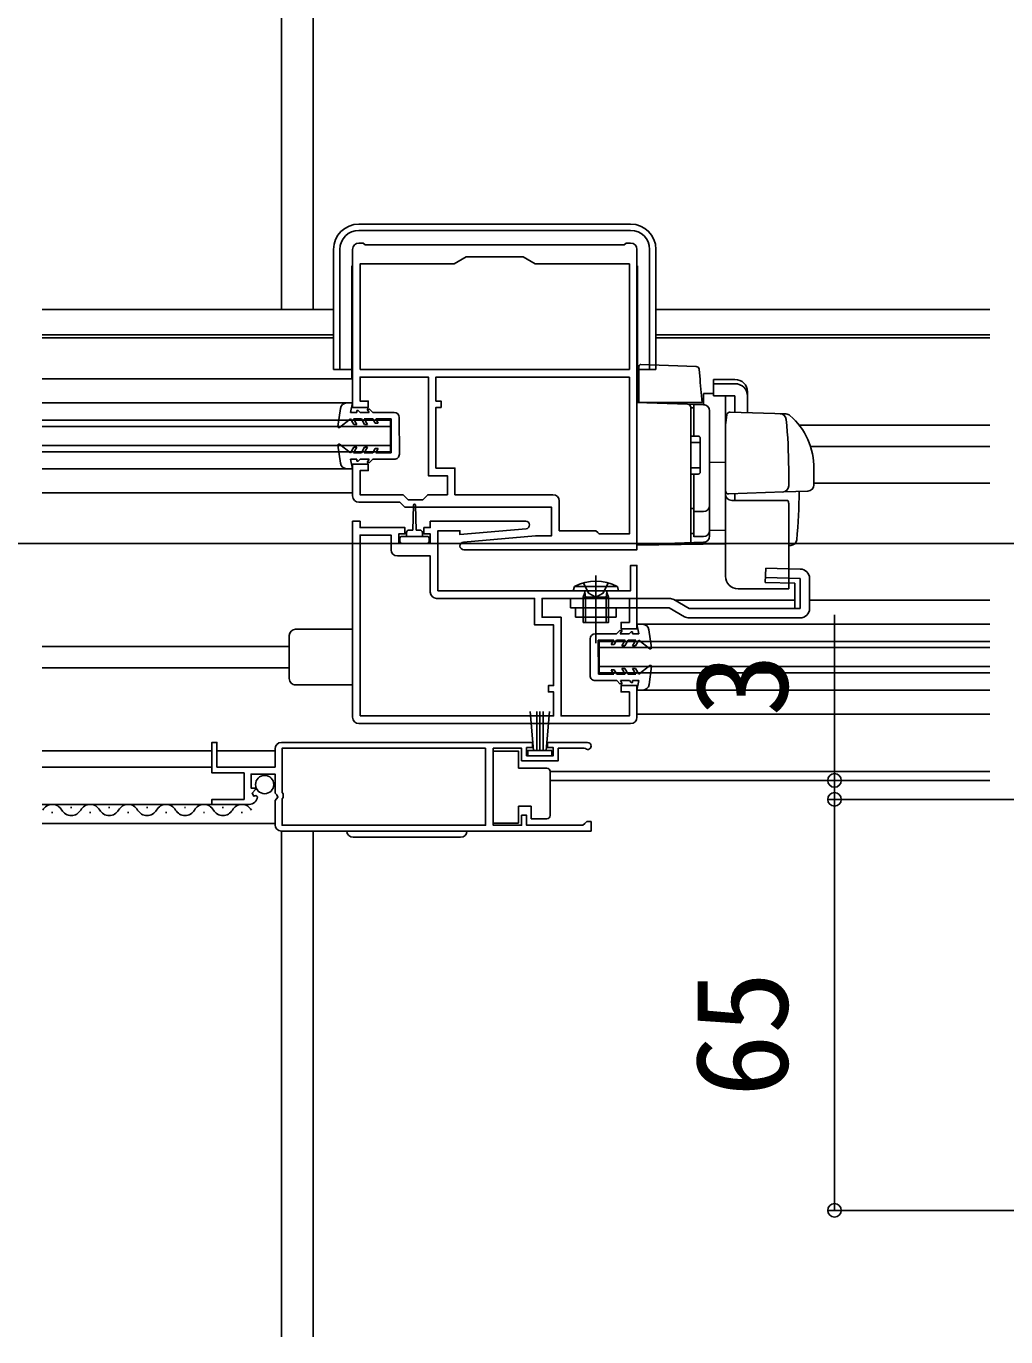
# Model space of a CAD drawing. Units: millimetres, scale not verified. Extents: x -875 to 875, y -1304 to 1297.
# Drawn here: x -93.4 to 61.6, y -1079.2 to -871.9 of the extents above; entities that cross this region are included whole.
import ezdxf
from ezdxf.enums import TextEntityAlignment as Align

# ---------------------------------------------------------------- set-up
doc = ezdxf.new("R2010")
doc.units = ezdxf.units.MM
doc.header["$LTSCALE"] = 8
for name, color, linetype in [('0-2_YKK_11', 7, 'Continuous'), ('0-3_YKK_12', 2, 'Continuous'), ('0-4_YKK_13', 4, 'Continuous'), ('0-5_YKK_D', 6, 'Continuous')]:
    doc.layers.add(name, color=color, linetype=linetype)
doc.styles.add('ＭＳ ゴシック', font='')
doc.styles.get('ＭＳ ゴシック').set_extended_font_data('MS Gothic')

msp = doc.modelspace()

# ---------------------------------------------------------------- linework, layer by layer
at = {"layer": '0-2_YKK_11'}
for p, q in [((-24.201, -953.501), (-12.789, -952.503)), ((-40.749, -982.199), (2.251, -982.199)), ((-4, -999.199), (-53, -999.199))]:
    msp.add_line(p, q, dxfattribs=at)
for points in [[(-41.749, -946.199), (-41.749, -941.199), (-39.249, -941.199), (-39.249, -942.199), (-40.549, -942.199), (-40.549, -945.999), (-33.752, -945.999), (-32.952, -946.799), (-30.649, -946.799), (-29.849, -945.999), (-26.749, -945.999), (-26.749, -942.999), (-29.749, -942.999), (-29.749, -927.399), (-40.549, -927.399), (-40.549, -931.199), (-39.249, -931.199), (-39.249, -932.199), (-41.749, -932.199), (-41.749, -907.199)], [(-40.749, -906.199), (-40.049, -906.199), (-39.749, -906.499), (1.251, -906.499), (1.551, -906.199), (2.251, -906.199)], [(3.251, -907.199), (3.251, -954.699), (-24.149, -954.699)], [(2.051, -927.399), (-28.549, -927.399), (-28.549, -931.199), (-27.749, -931.199), (-27.749, -932.199), (-28.549, -932.199), (-28.549, -941.799), (-25.549, -941.799), (-25.549, -945.999), (-10.049, -945.999)], [(-9.049, -946.999), (-9.049, -951.699), (-3.249, -951.699), (-2.949, -951.999), (-2.749, -952.199), (2.051, -952.199), (2.051, -927.399)], [(-12.702, -952.499), (-10.249, -952.499), (-10.249, -947.999), (-33.449, -947.999), (-34.249, -947.199), (-40.749, -947.199)], [(-14.349, -950.199), (-29.449, -950.199), (-29.449, -951.199), (-30.449, -951.199), (-30.449, -952.199), (-29.449, -952.199), (-29.449, -953.699), (-34.449, -953.699), (-34.449, -952.199), (-33.449, -952.199), (-33.449, -951.199), (-40.549, -951.199), (-40.549, -950.199), (-41.749, -950.199), (-41.749, -981.199)], [(3.251, -981.199), (3.251, -976.199), (0.751, -976.199), (0.751, -977.199), (2.051, -977.199), (2.051, -980.999), (-8.749, -980.999), (-8.749, -965.399), (-11.749, -965.399), (-11.749, -962.399), (2.051, -962.399), (2.051, -966.199), (0.751, -966.199), (0.751, -967.199), (3.251, -967.199), (3.251, -957.199), (2.251, -957.199), (2.251, -961.199), (-28.249, -961.199), (-28.249, -951.699), (-24.749, -951.699), (-24.749, -952.311), (-14.297, -951.397)], [(-35.649, -954.699), (-35.649, -952.399), (-40.549, -952.399), (-40.549, -980.999)], [(-29.449, -961.399), (-29.449, -955.699), (-34.649, -955.699)], [(-40.549, -980.999), (-9.949, -980.999), (-9.949, -977.199), (-10.749, -977.199), (-10.749, -976.199), (-9.949, -976.199), (-9.949, -966.599), (-12.949, -966.599), (-12.949, -962.399), (-28.449, -962.399)], [(-58.095, -994.999), (-64, -994.999), (-64, -994.199), (-58.9, -994.199), (-58.9, -989.999), (-64, -989.999), (-64, -985.199), (-63.2, -985.199), (-63.2, -989.099), (-54, -989.099), (-54, -986.199)], [(-53, -985.199), (-13.3, -985.199), (-13.3, -985.999), (-14.2, -985.999), (-14.2, -987.299), (-10, -987.299), (-10, -985.999), (-10.9, -985.999), (-10.9, -985.199), (-4.55, -985.199)], [(-4.904, -986.169), (-5.097, -986.099), (-9.2, -986.099), (-9.2, -988.099), (-15, -988.099), (-15, -986.099), (-19.497, -986.099), (-19.497, -998.299), (-15, -998.299), (-15, -996.699), (-14.2, -996.699), (-14.2, -998.299), (-5.3, -998.299), (-5, -997.999), (-4.7, -997.699), (-4, -997.699), (-4, -999.199)], [(-54, -998.199), (-54, -994.367), (-53.546, -993.827), (-53.7, -993.499), (-54, -993.199), (-54, -990.199), (-57.8, -990.199), (-57.8, -992.399), (-57.182, -992.399), (-57.075, -992.657), (-57.641, -993.223), (-57.37, -993.691), (-57.051, -993.606), (-56.8, -993.817)]]:
    msp.add_lwpolyline(points, dxfattribs=at)
for points in [[(-40.549, -926.199), (2.051, -926.199), (2.051, -909.499), (-12.844, -909.499), (-14.749, -908.399), (-23.749, -908.399), (-25.654, -909.499), (-40.549, -909.499)], [(-20.697, -986.099), (-52.9, -986.099), (-52.9, -993.099), (-52.7, -993.299), (-52.7, -993.899), (-52.9, -994.099), (-52.9, -998.299), (-20.697, -998.299)]]:
    msp.add_lwpolyline(points, close=True, dxfattribs=at)
for centre, radius, start, end in [((-40.749, -907.199), 1, 89.99998, 179.99996), ((2.251, -907.199), 1, 0.00004, 90.00002), ((-40.749, -946.199), 1, 180.00001, 269.99999), ((-10.049, -946.999), 1, 0.00001, 89.99999), ((-14.349, -950.799), 0.6, 274.99996, 90), ((-24.149, -954.099), 0.6, 95.00027, 269.99997), ((-12.702, -953.499), 1, 90.00018, 95.00044), ((-34.649, -954.699), 1, 180.00001, 269.99999), ((-28.449, -961.399), 1, 180.00001, 269.99999), ((-40.749, -981.199), 1, 179.99955, 269.99953), ((2.251, -981.199), 1, 270.00001, 359.99999), ((-53, -986.199), 1, 90.00001, 179.99999), ((-4.55, -985.749), 0.55, 229.88058, 89.99997), ((-58.095, -993.699), 1.3, 269.99998, 354.7841), ((-53, -998.199), 1, 180.00001, 269.99999)]:
    msp.add_arc(centre, radius, start, end, dxfattribs=at)
at = {"layer": '0-3_YKK_12'}
for p, q in [((-53, -719.7), (-53, -916.7)), ((-48, -719.7), (-48, -916.7)), ((-44.749, -916.7), (-90.874, -916.7)), ((59.101, -916.7), (6.251, -916.7)), ((-44.749, -920.7), (-90.874, -920.7)), ((-44.749, -921.2), (-90.874, -921.2)), ((59.101, -920.7), (6.251, -920.7)), ((59.101, -921.2), (6.251, -921.2)), ((-41.849, -927.699), (-90.874, -927.699)), ((-42.674, -931.499), (-90.874, -931.499)), ((-35.749, -934.199), (-90.874, -934.199)), ((-35.749, -939.199), (-35.749, -934.199)), ((-35.749, -935.199), (-90.874, -935.199)), ((59.101, -935), (28.898, -935)), ((-35.749, -938.199), (-90.874, -938.199)), ((59.101, -938.4), (30.713, -938.4)), ((-35.749, -939.199), (-90.874, -939.199)), ((-42.674, -941.899), (-90.874, -941.899)), ((59.101, -944.204), (31.251, -944.204)), ((-41.749, -945.699), (-90.874, -945.699)), ((-600.5, -953.7), (231.206, -953.7)), ((28.216, -962.699), (9.271, -962.699)), ((59.101, -962.699), (30.551, -962.699)), ((59.101, -966.499), (4.156, -966.499)), ((-51.749, -970), (-90.874, -970)), ((-2.749, -974.199), (-2.749, -969.199)), ((59.101, -969.199), (-2.749, -969.199)), ((59.101, -970.199), (-2.749, -970.199)), ((-51.749, -973.4), (-90.874, -973.4)), ((59.101, -973.199), (-2.749, -973.199)), ((59.101, -974.199), (-2.749, -974.199)), ((59.101, -976.899), (4.174, -976.899)), ((59.101, -980.699), (3.251, -980.699)), ((-64, -986.499), (-90.874, -986.499)), ((-53.997, -986.499), (-63.2, -986.499)), ((-64, -989.099), (-90.874, -989.099)), ((59.101, -989.8), (-10.497, -989.8)), ((59.101, -991.2), (-10.497, -991.2)), ((-58.095, -994.999), (-90.874, -994.999)), ((-53.997, -997.999), (-90.874, -997.999)), ((-53, -999.199), (-53, -1079.2)), ((-48, -999.199), (-48, -1079.2))]:
    msp.add_line(p, q, dxfattribs=at)
at = {"layer": '0-4_YKK_13'}
for p, q in [((2.251, -903.2), (-40.749, -903.2)), ((-40.749, -904.2), (2.251, -904.2)), ((-44.749, -907.2), (-44.749, -926.2)), ((-43.749, -926.2), (-43.749, -907.2)), ((5.251, -907.2), (5.251, -926.2)), ((6.251, -926.2), (6.251, -907.2)), ((-41.849, -927.699), (-41.849, -909.8)), ((-41.749, -909.8), (-41.849, -909.8)), ((3.351, -909.8), (3.251, -909.8)), ((3.351, -931.402), (3.351, -909.8)), ((-44.749, -926.2), (-41.849, -926.2)), ((-41.749, -925.474), (-41.849, -925.474)), ((3.351, -925.474), (3.251, -925.474)), ((3.351, -926.2), (6.251, -926.2)), ((3.551, -927.42), (3.551, -925.71)), ((12.613, -925.715), (3.861, -925.41)), ((13.094, -926.171), (13.235, -927.788)), ((-41.749, -926.651), (-41.849, -926.651)), ((3.351, -926.651), (3.251, -926.651)), ((13.235, -927.788), (13.275, -928.245)), ((18.751, -927.785), (15.351, -927.785)), ((15.351, -930.391), (15.351, -928.448)), ((15.351, -930.009), (13.786, -929.982)), ((13.786, -931.767), (13.786, -929.982)), ((15.351, -930.391), (18.751, -930.391)), ((17.251, -930.534), (17.251, -936.278)), ((18.751, -930.391), (18.751, -932.951)), ((20.751, -929.729), (20.751, -930.391)), ((20.751, -930.391), (20.751, -933.021)), ((-43.665, -932.367), (-44.048, -935.232)), ((-40.549, -932.999), (-40.849, -932.699)), ((-39.415, -932.499), (-39.127, -932.999)), ((-39.049, -932.499), (-39.415, -932.499)), ((-38.549, -932.999), (-39.049, -932.499)), ((3.251, -931.399), (11.268, -931.679)), ((3.251, -932.398), (3.251, -931.399)), ((4.251, -931.434), (3.251, -931.399)), ((3.251, -932.398), (3.251, -948.338)), ((11.268, -931.679), (13.786, -931.767)), ((11.751, -932.179), (11.751, -932.678)), ((12.251, -932.248), (11.751, -932.248)), ((11.751, -936.748), (11.751, -932.248)), ((11.751, -932.678), (11.751, -948.124)), ((12.251, -931.748), (13.751, -931.748)), ((12.251, -931.748), (12.251, -936.748)), ((14.751, -932.748), (14.751, -951.628)), ((-42.049, -933.999), (-43.807, -935.368)), ((-41.049, -932.999), (-42.049, -932.999)), ((-42.049, -933.999), (-41.529, -934.899)), ((-41.587, -933.999), (-40.349, -933.999)), ((-41.587, -933.999), (-41.068, -934.899)), ((-41.529, -934.899), (-41.068, -934.899)), ((-39.127, -932.999), (-40.549, -932.999)), ((-39.83, -934.899), (-40.349, -933.999)), ((-39.368, -934.899), (-39.887, -933.999)), ((-39.887, -933.999), (-38.549, -933.999)), ((-39.83, -934.899), (-39.368, -934.899)), ((-35.148, -932.999), (-38.549, -932.999)), ((-38.549, -933.999), (-38.145, -934.699)), ((-38.145, -934.699), (-37.683, -934.699)), ((-37.683, -934.699), (-38.087, -933.999)), ((-38.087, -933.999), (-35.648, -933.999)), ((-35.643, -939.399), (-35.648, -933.999)), ((-34.342, -939.598), (-34.348, -933.798)), ((17.251, -958.899), (17.251, -934.599)), ((17.251, -934.899), (17.289, -934.644)), ((17.251, -936.599), (17.251, -934.899)), ((17.251, -945.381), (17.251, -934.899)), ((17.251, -936.599), (17.251, -934.899)), ((17.289, -934.644), (17.483, -933.35)), ((17.995, -932.925), (26.824, -933.233)), ((25.992, -933.204), (26.84, -933.234)), ((11.751, -936.199), (11.751, -936.699)), ((12.951, -936.748), (11.751, -936.748)), ((17.251, -936.599), (17.251, -937.199)), ((17.251, -936.599), (17.251, -937.199)), ((17.251, -936.599), (17.251, -937.199)), ((-43.665, -941.031), (-44.048, -938.166)), ((-42.049, -939.399), (-43.807, -938.03)), ((-42.049, -939.399), (-41.529, -938.499)), ((-41.587, -939.399), (-41.068, -938.499)), ((-41.529, -938.499), (-41.068, -938.499)), ((-39.83, -938.499), (-40.349, -939.399)), ((-39.368, -938.499), (-39.887, -939.399)), ((-39.83, -938.499), (-39.368, -938.499)), ((-38.549, -939.399), (-38.145, -938.699)), ((-38.145, -938.699), (-37.683, -938.699)), ((-37.683, -938.699), (-38.087, -939.399)), ((13.251, -937.748), (11.751, -937.748)), ((13.251, -942.448), (13.251, -937.048)), ((17.251, -937.599), (17.251, -938.199)), ((-41.049, -940.399), (-42.049, -940.399)), ((-41.587, -939.399), (-40.349, -939.399)), ((-40.549, -940.399), (-40.849, -940.698)), ((-39.127, -940.399), (-40.549, -940.399)), ((-39.887, -939.399), (-38.549, -939.399)), ((-39.415, -940.899), (-39.127, -940.399)), ((-39.049, -940.899), (-39.415, -940.899)), ((-38.549, -940.399), (-39.049, -940.899)), ((-35.142, -940.399), (-38.549, -940.399)), ((-38.087, -939.399), (-35.643, -939.399)), ((14.751, -940.899), (17.251, -940.855)), ((17.251, -940.083), (17.251, -940.448)), ((17.251, -940.448), (17.251, -951.626)), ((17.251, -940.599), (17.251, -941.199)), ((13.251, -941.748), (11.751, -941.748)), ((11.751, -952.124), (11.751, -942.748)), ((12.951, -942.748), (11.751, -942.748)), ((11.751, -942.899), (11.751, -943.399)), ((12.251, -942.748), (12.251, -952.648)), ((17.251, -941.599), (17.251, -942.199)), ((27.251, -941.899), (27.251, -944.601)), ((31.251, -944.444), (31.251, -941.899)), ((26.498, -945.576), (17.768, -945.881)), ((18.251, -946.899), (27.117, -946.899)), ((18.751, -946.899), (18.751, -945.846)), ((30.286, -945.444), (26.498, -945.576)), ((-32.199, -951.599), (-32.099, -947.645)), ((-31.699, -951.599), (-31.799, -947.645)), ((3.251, -949.302), (3.251, -948.338)), ((3.251, -949.302), (3.251, -953.999)), ((11.751, -948.124), (11.751, -948.606)), ((12.251, -948.164), (11.751, -948.164)), ((11.751, -948.606), (11.751, -953.602)), ((13.751, -948.683), (12.251, -948.683)), ((27.251, -947.399), (27.251, -960.899)), ((11.751, -950.933), (11.751, -950.481)), ((-34.249, -952.899), (-34.249, -953.399)), ((-31.949, -952.599), (-33.949, -952.599)), ((-33.199, -951.999), (-33.199, -952.599)), ((-32.199, -951.599), (-32.799, -951.599)), ((-29.949, -952.599), (-31.949, -952.599)), ((-31.099, -951.599), (-31.699, -951.599)), ((-30.699, -952.599), (-30.699, -951.999)), ((-29.649, -953.399), (-29.649, -952.899)), ((3.251, -953.899), (13.786, -953.531)), ((11.751, -952.246), (11.749, -952.286)), ((12.251, -952.124), (11.751, -952.124)), ((13.751, -952.628), (12.251, -952.628)), ((17.251, -951.626), (14.751, -951.66)), ((17.251, -953.398), (17.251, -953.41)), ((-33.949, -953.699), (-29.949, -953.699)), ((3.251, -953.999), (17.251, -953.754)), ((27.251, -954.05), (27.577, -954.038)), ((23.616, -957.601), (23.551, -959.866)), ((29.094, -957.757), (23.616, -957.601)), ((-3.249, -958.773), (-3.249, -969.48)), ((29.051, -959.257), (23.573, -959.1)), ((29.051, -959.257), (29.051, -963.999)), ((30.551, -959.257), (30.551, -963.999)), ((-6.849, -961.199), (-6.643, -960.549)), ((-6.849, -961.199), (0.351, -961.199)), ((0.145, -960.549), (-6.643, -960.549)), ((-5.249, -962.199), (-4.991, -961.465)), ((-5.208, -959.97), (-4.394, -961.602)), ((-4.87, -962.199), (-4.981, -961.372)), ((-4.394, -961.602), (-3.249, -962.211)), ((-3.249, -961.106), (-3.249, -967.139)), ((-2.104, -961.602), (-3.249, -962.211)), ((-1.291, -959.97), (-2.104, -961.602)), ((-1.628, -962.199), (-1.517, -961.372)), ((-1.249, -962.199), (-1.508, -961.465)), ((0.351, -961.199), (0.145, -960.549)), ((27.251, -960.899), (19.251, -960.899)), ((28.216, -959.999), (23.551, -959.866)), ((28.216, -959.999), (28.216, -963.999)), ((-7.249, -962.399), (8.349, -962.399)), ((-7.249, -962.399), (-7.249, -963.899)), ((-6.449, -965.399), (-6.449, -963.899)), ((-1.249, -962.199), (-5.249, -962.199)), ((-5.249, -966.199), (-5.249, -962.199)), ((-5.249, -962.399), (-5.249, -963.899)), ((-4.87, -962.199), (-4.87, -966.199)), ((-1.628, -962.199), (-1.628, -966.199)), ((-1.249, -962.329), (-1.249, -962.414)), ((-0.049, -965.399), (-0.049, -963.899)), ((9.099, -962.6), (11.522, -963.999)), ((-0.049, -965.399), (-6.449, -965.399)), ((11.522, -963.999), (29.051, -963.999)), ((29.051, -965.499), (11.522, -965.499)), ((-50.749, -967.299), (-41.749, -967.299)), ((-3.368, -968.015), (0.032, -968.008)), ((0.032, -968.008), (0.531, -967.507)), ((0.531, -967.507), (0.898, -967.506)), ((0.898, -967.506), (0.61, -968.006)), ((0.61, -968.006), (2.033, -968.003)), ((2.033, -968.003), (2.332, -967.703)), ((2.532, -968.002), (3.532, -968)), ((5.147, -967.365), (5.536, -970.229)), ((-51.749, -968.299), (-51.749, -975.099)), ((-4.161, -974.615), (-4.167, -968.815)), ((-0.427, -969.009), (-2.867, -969.014)), ((-2.861, -974.414), (-2.867, -969.014)), ((-0.83, -969.71), (-0.427, -969.009)), ((-0.368, -969.709), (-0.83, -969.71)), ((0.035, -969.008), (-0.368, -969.709)), ((1.373, -969.005), (0.035, -969.008)), ((0.855, -969.906), (1.373, -969.005)), ((1.317, -969.905), (0.855, -969.906)), ((1.317, -969.905), (1.835, -969.004)), ((3.073, -969.001), (1.835, -969.004)), ((3.073, -969.001), (2.555, -969.903)), ((3.017, -969.902), (2.555, -969.903)), ((3.534, -969), (3.017, -969.902)), ((3.534, -969), (5.295, -970.365)), ((-0.36, -973.708), (-0.822, -973.709)), ((-0.822, -973.709), (-0.416, -974.408)), ((0.046, -974.408), (-0.36, -973.708)), ((1.324, -973.505), (0.862, -973.506)), ((0.862, -973.506), (1.384, -974.405)), ((1.324, -973.505), (1.846, -974.404)), ((3.024, -973.501), (2.562, -973.502)), ((3.084, -974.401), (2.562, -973.502)), ((3.546, -974.4), (3.024, -973.501)), ((3.546, -974.4), (5.301, -973.028)), ((5.165, -976.029), (5.542, -973.163)), ((-50.749, -976.099), (-41.749, -976.099)), ((-3.359, -975.415), (0.048, -975.408)), ((-0.416, -974.408), (-2.861, -974.414)), ((1.384, -974.405), (0.046, -974.408)), ((0.048, -975.408), (0.549, -975.906)), ((0.549, -975.906), (0.915, -975.906)), ((0.625, -975.406), (2.048, -975.403)), ((0.915, -975.906), (0.625, -975.406)), ((3.084, -974.401), (1.846, -974.404)), ((2.048, -975.403), (2.348, -975.702)), ((2.548, -975.402), (3.548, -975.401)), ((-13.636, -980.322), (-13.1, -986.449)), ((-12.6, -986.449), (-12.6, -980.299)), ((-12.1, -986.449), (-12.1, -980.299)), ((-11.6, -986.449), (-11.6, -980.299)), ((-10.564, -980.322), (-11.1, -986.449)), ((-15.497, -989.249), (-10.997, -989.249)), ((-10.497, -989.749), (-10.497, -990.249)), ((-89.349, -996.259), (-89.149, -996.259)), ((-86.349, -995.499), (-86.149, -995.499)), ((-83.349, -996.259), (-83.149, -996.259)), ((-80.349, -995.499), (-80.149, -995.499)), ((-77.349, -996.259), (-77.149, -996.259)), ((-74.349, -995.499), (-74.149, -995.499)), ((-71.349, -996.259), (-71.149, -996.259)), ((-68.349, -995.499), (-68.149, -995.499)), ((-65.349, -996.259), (-65.149, -996.259)), ((-62.349, -995.499), (-62.149, -995.499)), ((-59.349, -996.259), (-59.149, -996.259)), ((-13.497, -995.249), (-15.497, -995.249)), ((-13.497, -997.249), (-13.497, -995.249)), ((-10.997, -997.249), (-13.497, -997.249)), ((-42.65, -999.199), (-23.65, -999.199)), ((-41.65, -1000.199), (-24.65, -1000.199))]:
    msp.add_line(p, q, dxfattribs=at)
for points in [[(13.52, -931.399), (3.551, -931.399), (3.551, -928.056), (3.551, -927.42)], [(13.275, -928.245), (13.551, -931.399), (13.52, -931.399)], [(18.751, -928.448), (15.351, -928.448), (15.351, -927.785)], [(-42.049, -932.999), (-41.749, -931.499), (-42.674, -931.499)], [(-41.049, -932.999), (-41.049, -932.699), (-40.849, -932.699)], [(14.751, -932.766), (14.751, -951.722), (14.751, -952.516)], [(17.251, -936.278), (17.251, -937.108), (17.251, -940.854)], [(-42.049, -940.399), (-41.749, -941.899), (-42.674, -941.899)], [(-41.049, -940.399), (-41.049, -940.698), (-40.849, -940.698)], [(17.251, -939.079), (17.251, -939.119), (17.251, -940.083)], [(17.251, -951.626), (17.251, -953.198), (17.251, -953.398)], [(-7.249, -963.899), (8.349, -963.899), (10.772, -965.298)], [(-5.249, -966.199), (-1.249, -966.199), (-1.249, -962.199)], [(2.532, -968.003), (2.532, -967.703), (2.332, -967.703)], [(3.532, -968), (3.229, -966.501), (4.154, -966.499)], [(2.548, -975.402), (2.548, -975.702), (2.348, -975.702)], [(3.548, -975.4), (3.251, -976.901), (4.176, -976.899)], [(-19.497, -986.549), (-15.497, -986.549), (-15.497, -989.249)], [(-15.497, -995.249), (-15.497, -997.949), (-19.497, -997.949), (-19.497, -986.549)], [(-10.497, -990.249), (-10.497, -996.249), (-10.497, -996.749)]]:
    msp.add_lwpolyline(points, dxfattribs=at)
msp.add_lwpolyline([(-10.2, -986.449), (-13.999, -986.449), (-13.999, -987.299), (-10.2, -987.299)], close=True, dxfattribs=at)
msp.add_circle((-55.647, -991.849), 1.45, dxfattribs=at)
for centre, radius, start, end in [((-40.749, -907.2), 4, 90, 180), ((2.251, -907.2), 4, 0, 90), ((-40.749, -907.2), 3, 90, 180), ((2.251, -907.2), 3, 0, 90), ((3.851, -925.71), 0.3, 88, 180), ((12.595, -926.215), 0.5, 5, 88.02699), ((16.751, -930.534), 0.5, 0, 16.57035), ((-42.674, -932.499), 1, 89.99913, 172.39611), ((11.251, -932.179), 0.5, 0, 88), ((13.751, -932.748), 1, 0, 90), ((13.751, -932.766), 1, 0, 88), ((-35.148, -933.799), 0.8, 0.05935, 90), ((17.978, -933.425), 0.5, 88, 171.46923), ((25.878, -934.201), 1, 5.53061, 88), ((26.789, -934.233), 1, 49.17186, 88), ((-53.749, -941.911), 81, 0.00856, 5.53061), ((20.251, -941.799), 11, 359.4814, 49.17186), ((-43.899, -935.249), 0.15, 173.45688, 307.90462), ((12.951, -937.048), 0.3, 0, 90), ((-43.899, -938.149), 0.15, 52.09538, 186.54312), ((-42.674, -940.899), 1, 187.60389, 270.00087), ((-35.142, -939.599), 0.8, 270, 0.05935), ((12.951, -942.448), 0.3, 270, 0), ((26.251, -944.601), 1, 272, 0), ((30.251, -944.444), 1, 272, 0), ((17.751, -945.381), 0.5, 180, 272), ((18.251, -945.899), 1, 180, 270), ((26.251, -947.399), 1, 0, 30), ((-86.049, -943.399), 115, 355.1492, 358.95761), ((-31.949, -947.649), 0.15, 1.5265, 178.47315), ((13.751, -947.683), 1, 270, 0), ((-33.949, -952.899), 0.3, 90, 180), ((-33.949, -953.399), 0.3, 180, 270), ((-32.799, -951.999), 0.4, 90, 179.99781), ((-31.099, -951.999), 0.4, 0, 90), ((-29.949, -952.899), 0.3, 0, 90), ((-29.949, -953.399), 0.3, 270, 0), ((13.751, -951.628), 1, 270, 0), ((13.751, -952.532), 1, 272, 0), ((27.543, -953.039), 1, 272, 355.1492), ((-3.249, -966.899), 7.2, 61.87782, 118.12218), ((19.251, -958.899), 2, 180, 270), ((29.051, -959.257), 1.5, 0, 88.36342), ((-5.179, -961.399), 0.2, 340.57815, 90), ((-1.319, -961.399), 0.2, 90, 199.42185), ((8.349, -963.899), 1.5, 60, 90), ((11.522, -963.999), 1.5, 240, 270), ((29.051, -963.999), 1.5, 270, 0), ((-50.749, -968.299), 1, 90, 179.99913), ((-3.367, -968.815), 0.8, 90.11869, 180.05935), ((4.156, -967.499), 1, 7.72258, 90.11957), ((5.387, -970.247), 0.15, 232.21407, 6.66181), ((5.393, -973.146), 0.15, 353.57557, 128.02331), ((-50.749, -975.099), 1, 179.99913, 270), ((-3.361, -974.615), 0.8, 180.05935, 270.11869), ((4.174, -975.899), 1, 270.11782, 352.5148), ((-10.997, -989.749), 0.5, 0.00005, 90), ((-89.249, -996.717), 1.718, 29.19064, 150.80936), ((-83.249, -996.717), 1.718, 29.19064, 150.80936), ((-77.249, -996.717), 1.718, 29.19064, 150.80936), ((-71.249, -996.717), 1.718, 29.19064, 150.80936), ((-65.249, -996.717), 1.718, 29.19064, 150.80936), ((-59.249, -996.717), 1.718, 29.19064, 150.80936), ((-86.249, -995.04), 1.718, 209.19937, 330.80063), ((-80.249, -995.04), 1.718, 209.19937, 330.80063), ((-74.249, -995.04), 1.718, 209.19937, 330.80063), ((-68.249, -995.04), 1.718, 209.19937, 330.80063), ((-62.249, -995.04), 1.718, 209.19937, 330.80063), ((-10.997, -996.749), 0.5, 270, 359.99999), ((-41.65, -999.199), 1, 180, 270), ((-24.65, -999.199), 1, 270, 0)]:
    msp.add_arc(centre, radius, start, end, dxfattribs=at)
for centre in [(18.751, -929.729), (18.751, -930.391)]:
    msp.add_ellipse(centre, major_axis=(-2, 0), ratio=0.971846, start_param=3.1415927, end_param=4.712389, dxfattribs=at)
at = {"layer": '0-5_YKK_D'}
for p, q in [((34.499, -991.2), (34.499, -965.009)), ((34.499, -994.2), (34.499, -991.2)), ((146.3, -994.2), (33.499, -994.2)), ((146.3, -994.2), (33.499, -994.2)), ((34.499, -1059.2), (34.499, -994.2)), ((34.499, -994.2), (34.499, -998.5)), ((147, -1059.2), (33.499, -1059.2))]:
    msp.add_line(p, q, dxfattribs=at)
for centre in [(34.499, -991.2), (34.499, -994.2), (34.499, -994.2), (34.499, -1059.2)]:
    msp.add_circle(centre, 1.075, dxfattribs=at)

# ---------------------------------------------------------------- texts
at = {"layer": '0-5_YKK_D', "style": 'ＭＳ ゴシック'}
for s, p in [('3', (31.499, -981.077)), ('65', (31.499, -1041.302))]:
    msp.add_text(s, height=14.66, rotation=90, dxfattribs=at).set_placement(p, align=Align.BOTTOM_LEFT)

doc.saveas('drawing.dxf')
